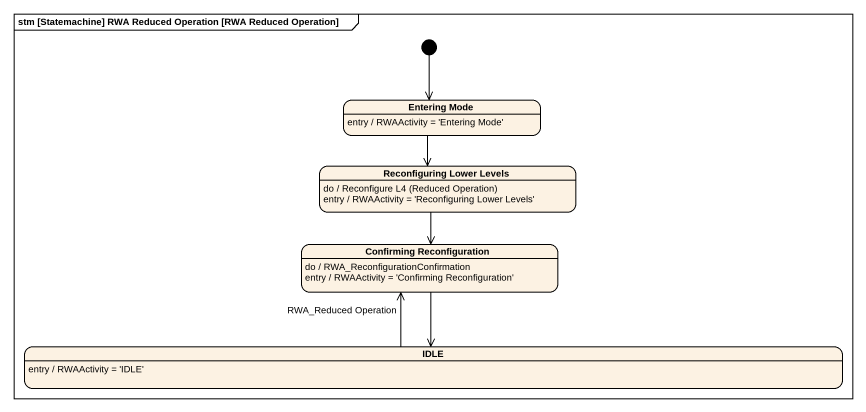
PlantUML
@startuml
mainframe stm [Statemachine] RWA Reduced Operation [RWA Reduced Operation]
hide empty description
state "Entering Mode" as Entering_Mode
Entering_Mode : entry / RWAActivity = 'Entering Mode'
state "Reconfiguring Lower Levels" as Reconfiguring_Lower_Levels
Reconfiguring_Lower_Levels : do / Reconfigure L4 (Reduced Operation)
Reconfiguring_Lower_Levels : entry / RWAActivity = 'Reconfiguring Lower Levels'
state "Confirming Reconfiguration" as Confirming_Reconfiguration
Confirming_Reconfiguration : do / RWA_ReconfigurationConfirmation
Confirming_Reconfiguration : entry / RWAActivity = 'Confirming Reconfiguration'
state IDLE
IDLE : entry / RWAActivity = 'IDLE'
[*] --> Entering_Mode
Entering_Mode --> Reconfiguring_Lower_Levels
Reconfiguring_Lower_Levels --> Confirming_Reconfiguration
Confirming_Reconfiguration --> IDLE
IDLE -up-> Confirming_Reconfiguration : RWA_Reduced Operation
@enduml
